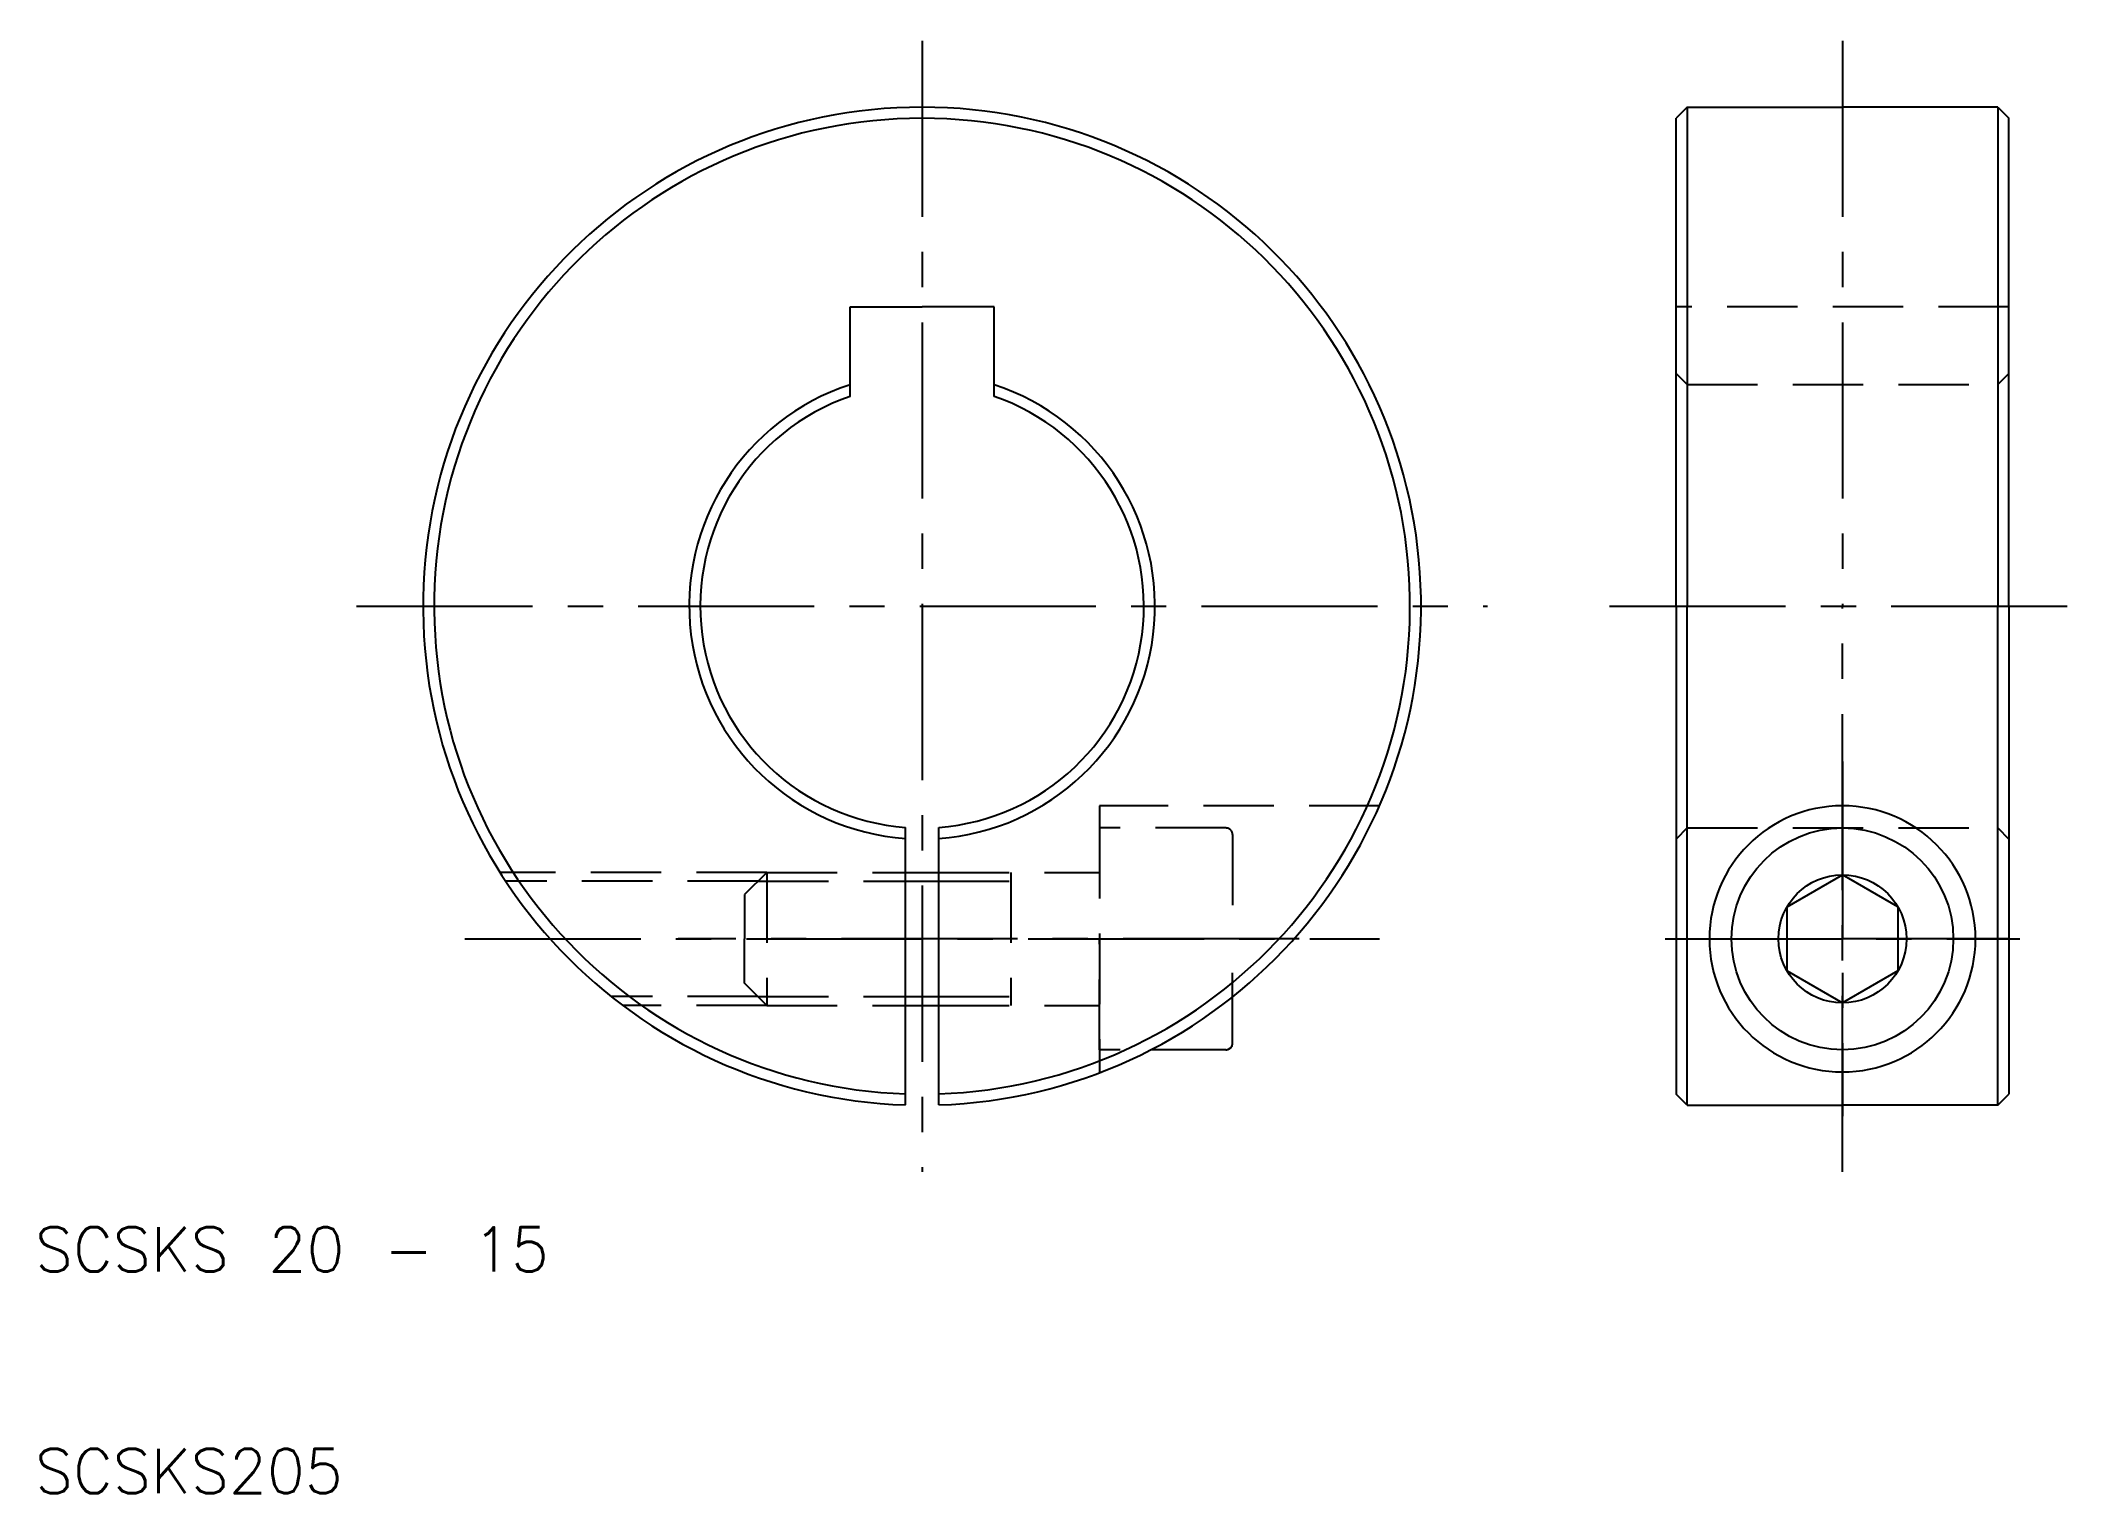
# Model space of a CAD drawing. Extents: x 10.3 to 102, y 10 to 75.5.
import ezdxf

# ---------------------------------------------------------------- set-up
doc = ezdxf.new("R2010")
doc.units = 0
doc.header["$LTSCALE"] = 0.25
doc.linetypes.add('CENTER', pattern=[50.8, 31.75, -6.35, 6.35, -6.35])
doc.linetypes.add('DASHED', pattern=[19.05, 12.7, -6.35])
doc.layers.get('0').update_dxf_attribs({"linetype": 'CONTINUOUS'})
doc.layers.add('CENTER', color=1, linetype='CENTER')
doc.styles.get("Standard").update_dxf_attribs({"font": 'txt.shx', "bigfont": 'extfont.shx'})

msp = doc.modelspace()

# ---------------------------------------------------------------- linework, layer by layer
for p, q in [((84.5, 72.5), (84, 72)), ((84.5, 72.5), (84.5, 50)), ((84.5, 72.5), (91.5, 72.5)), ((98.5, 72.5), (91.5, 72.5)), ((98.5, 72.5), (98.5, 50)), ((98.5, 72.5), (99, 72)), ((84, 50), (84, 72)), ((99, 50), (99, 72)), ((46.75, 59.457), (46.75, 63.5)), ((46.75, 63.5), (50, 63.5)), ((53.25, 63.5), (50, 63.5)), ((53.25, 59.457), (53.25, 63.5)), ((84, 50), (84, 28)), ((84.5, 27.5), (84.5, 50)), ((98.5, 27.5), (98.5, 50)), ((99, 50), (99, 28)), ((49.25, 27.513), (49.25, 40.028)), ((50.75, 27.513), (50.75, 40.028)), ((49.25, 38), (50.75, 38)), ((89, 36.443), (91.5, 37.887)), ((94, 36.443), (91.5, 37.887)), ((89, 33.557), (89, 36.443)), ((94, 36.443), (94, 33.557)), ((89, 33.557), (91.5, 32.113)), ((94, 33.557), (91.5, 32.113)), ((64, 30.3), (64, 32.386)), ((49.25, 32), (50.75, 32)), ((63.7, 30), (60.308, 30)), ((84.5, 27.5), (84, 28)), ((98.5, 27.5), (99, 28)), ((84.5, 27.5), (91.5, 27.5)), ((98.5, 27.5), (91.5, 27.5))]:
    msp.add_line(p, q)
at = {"color": 3, "linetype": 'DASHED'}
for p, q in [((99, 63.5), (84, 63.5)), ((84.5, 60), (84, 60.5)), ((84.5, 60), (98.5, 60)), ((98.5, 60), (99, 60.5)), ((70.622, 41), (58, 41)), ((58, 41), (58, 40)), ((58, 40), (58, 28.97)), ((63.7, 40), (58, 40)), ((64, 39.7), (64, 35)), ((84.5, 40), (84, 39.5)), ((84.5, 40), (98.5, 40)), ((98.5, 40), (99, 39.5)), ((43, 38), (30.967, 38)), ((43, 38), (42, 37)), ((43, 38), (49.25, 38)), ((43, 38), (43, 32)), ((50.75, 38), (58, 38)), ((54, 38), (54, 32)), ((42.6, 37.6), (31.225, 37.6)), ((42, 37), (42, 35)), ((42.6, 37.6), (49.25, 37.6)), ((50.75, 37.6), (54, 37.6)), ((42, 33), (42, 35)), ((58, 30), (58, 35)), ((64, 30.3), (64, 35)), ((42.6, 32.4), (35.983, 32.4)), ((43, 32), (42, 33)), ((42.6, 32.4), (49.25, 32.4)), ((50.75, 32.4), (54, 32.4)), ((43, 32), (36.5, 32)), ((43, 32), (49.25, 32)), ((50.75, 32), (58, 32)), ((63.7, 30), (58, 30))]:
    msp.add_line(p, q, dxfattribs=at)
at = {"color": 3}
for p, q in [((49.25, 37.6), (50.75, 37.6)), ((49.25, 32.4), (50.75, 32.4))]:
    msp.add_line(p, q, dxfattribs=at)
for radius in [5, 2.887]:
    msp.add_circle((91.5, 35), radius)
for centre, radius, start, end in [((50, 50), 22.5, 271.91021, 268.08979), ((50, 50), 22, 271.95364, 268.04636), ((50, 50), 10.5, 108.03054, 265.90396), ((50, 50), 10.5, 274.09604, 71.96946), ((50, 50), 10, 108.96557, 265.69878), ((50, 50), 10, 274.30122, 71.03443), ((91.5, 35), 6, 0, 180), ((91.5, 35), 6, 180, 0), ((63.7, 30.3), 0.3, 270, 0)]:
    msp.add_arc(centre, radius, start, end)
at = {"color": 3, "linetype": 'DASHED'}
for centre, start, end in [((63.7, 39.7), 0, 90), ((63.7, 30.3), 270, 0)]:
    msp.add_arc(centre, 0.3, start, end, dxfattribs=at)
at = {"layer": 'CENTER', "color": 1, "linetype": 'CENTER'}
for p, q in [((50, 75.5), (50, 24.5)), ((91.5, 75.5), (91.5, 50)), ((24.5, 50), (75.5, 50)), ((81, 50), (102, 50)), ((91.5, 24.5), (91.5, 50)), ((91.5, 43), (91.5, 27)), ((29.378, 35), (70.622, 35)), ((67, 35), (39, 35)), ((67, 35), (55, 35)), ((83.5, 35), (99.5, 35)), ((84, 35), (91.5, 35)), ((99, 35), (91.5, 35))]:
    msp.add_line(p, q, dxfattribs=at)

# ---------------------------------------------------------------- texts
for s, p in [('SCSKS 20 - 15', (10, 20)), ('SCSKS205', (10, 10))]:
    msp.add_text(s, height=2).set_placement(p)

doc.saveas('drawing.dxf')
